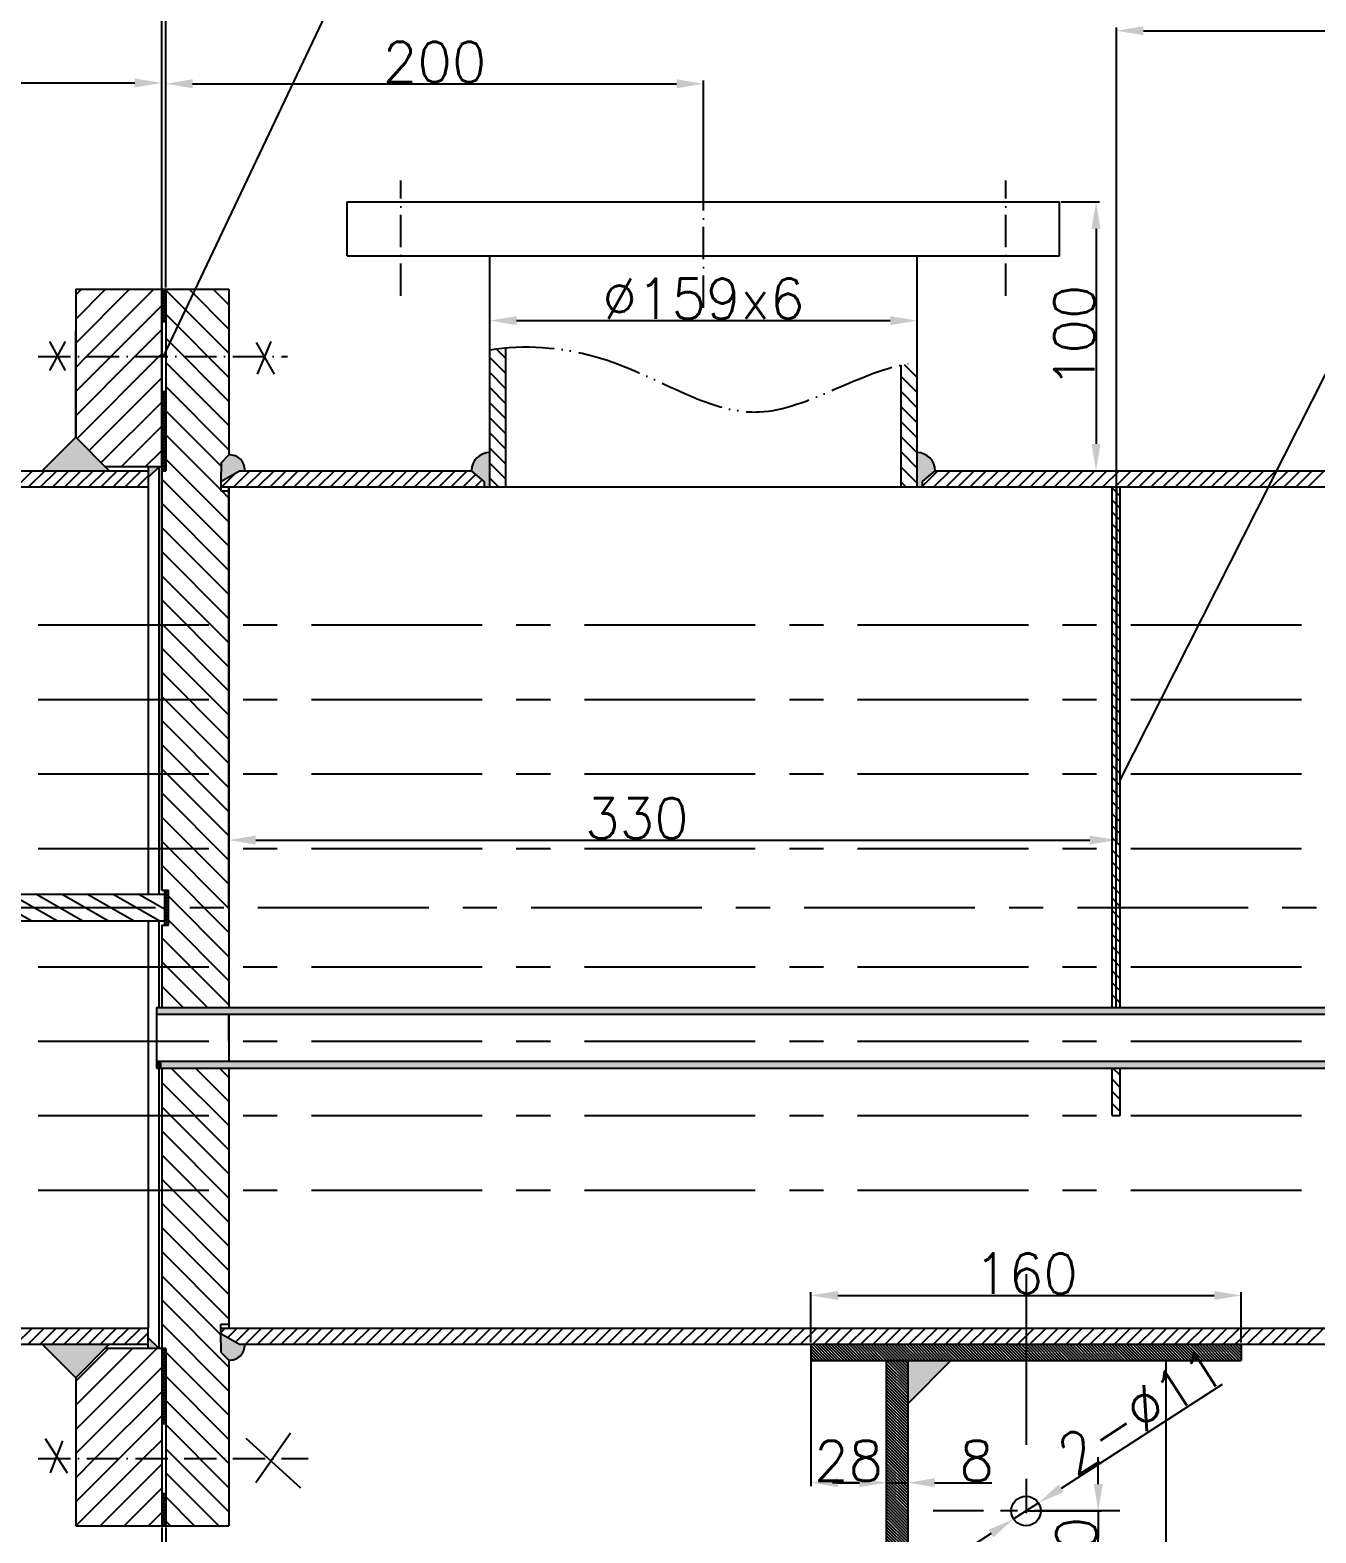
# Model space of a CAD drawing. Header units: millimetres. Extents: x 0 to 4205, y 0 to 2970.
# Drawn here: x 697 to 1176, y 1888 to 2447 of the extents above; entities that cross this region are included whole.
import ezdxf

# ---------------------------------------------------------------- set-up
doc = ezdxf.new("R2010")
doc.units = ezdxf.units.MM
for name, pattern in [('ACAD_ISO05W100', [33, 24, -3, 0, -3, 0, -3]), ('ACAD_ISO10W100', [18, 12, -3, 0, -3]), ('CENTER', [50.8, 31.75, -6.35, 6.35, -6.35]), ('CENTERX2', [101.6, 63.5, -12.7, 12.7, -12.7])]:
    doc.linetypes.add(name, pattern=pattern)
for name, color, linetype in [('中心线', 10, 'CENTER'), ('双点划线', 90, 'ACAD_ISO10W100'), ('文字', 130, 'Continuous'), ('点划线', 51, 'Continuous'), ('粗线', 160, 'Continuous'), ('细线', 7, 'Continuous')]:
    doc.layers.add(name, color=color, linetype=linetype)
doc.styles.get("Standard").update_dxf_attribs({"font": 'txt.shx'})
doc.dimstyles.new('ISO-25', dxfattribs={"dimtxt": 15, "dimasz": 10, "dimexe": 1.25, "dimexo": 0.625, "dimtad": 1, "dimdsep": 46, "dimtxsty": 'Standard', "dimcen": 10, "dimadec": 0, "dimazin": 0, "dimtfac": 1, "dimtmove": 0, "dimatfit": 3, "dimldrblk": 'NONE', "dimfxl": 0, "dimarcsym": 0})

# ---------------------------------------------------------------- blocks, each defined once
blk = doc.blocks.new('*D5')
at = {"layer": 'Defpoints', "color": 0}
for p in [(746.23, 2427.52), (584.23, 2361.24), (746.23, 2285.36)]:
    blk.add_point(p, dxfattribs=at)
at = {"layer": '细线', "color": 0, "lineweight": -2}
for p, q in [((584.23, 2361.86), (584.23, 2428.77)), ((594.23, 2427.52), (736.23, 2427.52)), ((746.23, 2285.99), (746.23, 2428.77))]:
    blk.add_line(p, q, dxfattribs=at)
at = {"layer": '细线', "color": 0}
for points in [[(594.23, 2429.18), (594.23, 2425.85), (584.23, 2427.52)], [(736.23, 2429.18), (736.23, 2425.85), (746.23, 2427.52)]]:
    blk.add_solid(points, dxfattribs=at)
at = {"layer": '细线', "color": 0, "insert": (665.23, 2435.64), "char_height": 15, "attachment_point": 5}
blk.add_mtext('162', dxfattribs=at)
blk = doc.blocks.new('_None')
blk = doc.blocks.new('*D6')
at = {"layer": 'Defpoints', "color": 0}
for p in [(947.73, 2427.21), (947.73, 2383.24), (747.73, 2350.74)]:
    blk.add_point(p, dxfattribs=at)
at = {"layer": '细线', "color": 0, "lineweight": -2}
for p, q in [((747.73, 2351.36), (747.73, 2428.46)), ((757.73, 2427.21), (937.73, 2427.21)), ((947.73, 2383.86), (947.73, 2428.46))]:
    blk.add_line(p, q, dxfattribs=at)
at = {"layer": '细线', "color": 0}
for points in [[(757.73, 2428.88), (757.73, 2425.54), (747.73, 2427.21)], [(937.73, 2428.88), (937.73, 2425.54), (947.73, 2427.21)]]:
    blk.add_solid(points, dxfattribs=at)
at = {"layer": '细线', "color": 0, "insert": (847.73, 2435.34), "char_height": 15, "attachment_point": 5}
blk.add_mtext('200', dxfattribs=at)
blk = doc.blocks.new('*D8')
at = {"layer": 'Defpoints', "color": 0}
for p in [(746.23, 1890.74), (584.23, 1858.24), (746.23, 1812.5)]:
    blk.add_point(p, dxfattribs=at)
at = {"layer": '细线', "color": 0, "lineweight": -2}
for p, q in [((746.23, 1890.11), (746.23, 1811.25)), ((584.23, 1857.61), (584.23, 1811.25)), ((594.23, 1812.5), (736.23, 1812.5))]:
    blk.add_line(p, q, dxfattribs=at)
at = {"layer": '细线', "color": 0}
for points in [[(594.23, 1814.17), (594.23, 1810.84), (584.23, 1812.5)], [(736.23, 1814.17), (736.23, 1810.84), (746.23, 1812.5)]]:
    blk.add_solid(points, dxfattribs=at)
at = {"layer": '细线', "color": 0, "insert": (665.23, 1820.63), "char_height": 15, "attachment_point": 5}
blk.add_mtext('162', dxfattribs=at)
blk = doc.blocks.new('*D20')
at = {"layer": 'Defpoints', "color": 0}
for p in [(2301.2, 2446.94), (1101.42, 2225.87), (2301.2, 2225.87)]:
    blk.add_point(p, dxfattribs=at)
at = {"layer": '细线', "color": 0, "lineweight": -2}
for p, q in [((1101.42, 2226.49), (1101.42, 2448.19)), ((1111.42, 2446.94), (2291.2, 2446.94)), ((2301.2, 2226.49), (2301.2, 2448.19))]:
    blk.add_line(p, q, dxfattribs=at)
at = {"layer": '细线', "color": 0}
for points in [[(1111.42, 2448.61), (1111.42, 2445.27), (1101.42, 2446.94)], [(2291.2, 2448.61), (2291.2, 2445.27), (2301.2, 2446.94)]]:
    blk.add_solid(points, dxfattribs=at)
at = {"layer": '细线', "color": 0, "insert": (1701.31, 2455.07), "char_height": 15, "attachment_point": 5}
blk.add_mtext('120x8', dxfattribs=at)
blk = doc.blocks.new('*D21')
at = {"layer": 'Defpoints', "color": 0}
for p in [(3064.48, 2800.18), (312.98, 2121.99), (3064.48, 2120.74)]:
    blk.add_point(p, dxfattribs=at)
at = {"layer": '细线', "color": 0, "lineweight": -2}
for p, q in [((312.98, 2122.61), (312.98, 2801.43)), ((3064.48, 2121.36), (3064.48, 2801.43)), ((322.98, 2800.18), (3054.48, 2800.18))]:
    blk.add_line(p, q, dxfattribs=at)
at = {"layer": '细线', "color": 0}
for points in [[(322.98, 2801.84), (322.98, 2798.51), (312.98, 2800.18)], [(3054.48, 2801.84), (3054.48, 2798.51), (3064.48, 2800.18)]]:
    blk.add_solid(points, dxfattribs=at)
at = {"layer": '细线', "color": 0, "insert": (1688.73, 2808.3), "char_height": 15, "attachment_point": 5}
blk.add_mtext('2512', dxfattribs=at)
blk = doc.blocks.new('*D22')
at = {"layer": 'Defpoints', "color": 0}
for p in [(746.23, 2707.67), (746.23, 2285.36), (312.98, 2122.61)]:
    blk.add_point(p, dxfattribs=at)
at = {"layer": '细线', "color": 0, "lineweight": -2}
for p, q in [((312.98, 2123.24), (312.98, 2708.92)), ((322.98, 2707.67), (736.23, 2707.67)), ((746.23, 2285.99), (746.23, 2708.92))]:
    blk.add_line(p, q, dxfattribs=at)
at = {"layer": '细线', "color": 0}
for points in [[(322.98, 2709.34), (322.98, 2706), (312.98, 2707.67)], [(736.23, 2709.34), (736.23, 2706), (746.23, 2707.67)]]:
    blk.add_solid(points, dxfattribs=at)
at = {"layer": '细线', "color": 0, "insert": (529.6, 2715.79), "char_height": 15, "attachment_point": 5}
blk.add_mtext('434', dxfattribs=at)
blk = doc.blocks.new('*D23')
at = {"layer": 'Defpoints', "color": 0}
for p in [(747.73, 2707.67), (747.73, 2351.36), (746.23, 2285.36)]:
    blk.add_point(p, dxfattribs=at)
at = {"layer": '细线', "color": 0, "lineweight": -2}
for p, q in [((736.23, 2707.67), (726.23, 2707.67)), ((746.23, 2285.99), (746.23, 2708.92)), ((746.23, 2707.67), (747.73, 2707.67)), ((747.73, 2351.99), (747.73, 2708.92)), ((757.73, 2707.67), (793.98, 2707.67))]:
    blk.add_line(p, q, dxfattribs=at)
at = {"layer": '细线', "color": 0}
for points in [[(736.23, 2709.34), (736.23, 2706), (746.23, 2707.67)], [(757.73, 2709.34), (757.73, 2706), (747.73, 2707.67)]]:
    blk.add_solid(points, dxfattribs=at)
at = {"layer": '细线', "color": 0, "insert": (780.85, 2715.79), "char_height": 15, "attachment_point": 5}
blk.add_mtext('1.5', dxfattribs=at)
blk = doc.blocks.new('*D24')
at = {"layer": 'Defpoints', "color": 0}
for p in [(2652.73, 2707.67), (747.73, 2351.36), (2652.73, 2283.24)]:
    blk.add_point(p, dxfattribs=at)
at = {"layer": '细线', "color": 0, "lineweight": -2}
for p, q in [((747.73, 2351.99), (747.73, 2708.92)), ((757.73, 2707.67), (2642.73, 2707.67)), ((2652.73, 2283.86), (2652.73, 2708.92))]:
    blk.add_line(p, q, dxfattribs=at)
at = {"layer": '细线', "color": 0}
for points in [[(757.73, 2709.34), (757.73, 2706), (747.73, 2707.67)], [(2642.73, 2709.34), (2642.73, 2706), (2652.73, 2707.67)]]:
    blk.add_solid(points, dxfattribs=at)
at = {"layer": '细线', "color": 0, "insert": (1700.23, 2715.79), "char_height": 15, "attachment_point": 5}
blk.add_mtext('1665', dxfattribs=at)
blk = doc.blocks.new('*D25')
at = {"layer": 'Defpoints', "color": 0}
for p in [(746.23, 2565.44), (746.23, 2285.99), (422.23, 2175.32)]:
    blk.add_point(p, dxfattribs=at)
at = {"layer": '细线', "color": 0, "lineweight": -2}
for p, q in [((422.23, 2175.95), (422.23, 2566.69)), ((746.23, 2286.61), (746.23, 2566.69)), ((432.23, 2565.44), (736.23, 2565.44))]:
    blk.add_line(p, q, dxfattribs=at)
at = {"layer": '细线', "color": 0}
for points in [[(432.23, 2567.1), (432.23, 2563.77), (422.23, 2565.44)], [(736.23, 2567.1), (736.23, 2563.77), (746.23, 2565.44)]]:
    blk.add_solid(points, dxfattribs=at)
at = {"layer": '细线', "color": 0, "insert": (584.23, 2573.56), "char_height": 15, "attachment_point": 5}
blk.add_mtext('324', dxfattribs=at)
blk = doc.blocks.new('*D27')
at = {"layer": 'Defpoints', "color": 0}
for p in [(1027.23, 2339.1), (868.23, 2277.24), (1027.23, 2277.24)]:
    blk.add_point(p, dxfattribs=at)
at = {"layer": '细线', "color": 0, "lineweight": -2}
for p, q in [((868.23, 2277.86), (868.23, 2340.35)), ((878.23, 2339.1), (1017.23, 2339.1)), ((1027.23, 2277.86), (1027.23, 2340.35))]:
    blk.add_line(p, q, dxfattribs=at)
at = {"layer": '细线', "color": 0}
for points in [[(878.23, 2340.76), (878.23, 2337.43), (868.23, 2339.1)], [(1017.23, 2340.76), (1017.23, 2337.43), (1027.23, 2339.1)]]:
    blk.add_solid(points, dxfattribs=at)
at = {"layer": '细线', "color": 0, "insert": (947.73, 2347.22), "char_height": 15, "attachment_point": 5}
blk.add_mtext('%%C159x6', dxfattribs=at)
blk = doc.blocks.new('*D45')
at = {"layer": 'Defpoints', "color": 0}
for p in [(747.73, 1890.74), (1067.73, 1714.44), (1067.73, 1684.71)]:
    blk.add_point(p, dxfattribs=at)
at = {"layer": '细线', "color": 0, "lineweight": -2}
for p, q in [((747.73, 1890.11), (747.73, 1683.46)), ((1067.73, 1713.81), (1067.73, 1683.46)), ((757.73, 1684.71), (1057.73, 1684.71))]:
    blk.add_line(p, q, dxfattribs=at)
at = {"layer": '细线', "color": 0}
for points in [[(757.73, 1686.38), (757.73, 1683.05), (747.73, 1684.71)], [(1057.73, 1686.38), (1057.73, 1683.05), (1067.73, 1684.71)]]:
    blk.add_solid(points, dxfattribs=at)
at = {"layer": '细线', "color": 0, "insert": (907.73, 1692.84), "char_height": 15, "attachment_point": 5}
blk.add_mtext('320', dxfattribs=at)
blk = doc.blocks.new('*D47')
at = {"layer": 'Defpoints', "color": 0}
for p in [(1147.72, 1976.42), (987.73, 1958.24), (1147.72, 1958.24)]:
    blk.add_point(p, dxfattribs=at)
at = {"layer": '细线', "color": 0, "lineweight": -2}
for p, q in [((987.73, 1958.86), (987.73, 1977.67)), ((997.73, 1976.42), (1137.72, 1976.42)), ((1147.72, 1958.86), (1147.72, 1977.67))]:
    blk.add_line(p, q, dxfattribs=at)
at = {"layer": '细线', "color": 0}
for points in [[(997.73, 1978.09), (997.73, 1974.75), (987.73, 1976.42)], [(1137.72, 1978.09), (1137.72, 1974.75), (1147.72, 1976.42)]]:
    blk.add_solid(points, dxfattribs=at)
at = {"layer": '细线', "color": 0, "insert": (1067.73, 1984.54), "char_height": 15, "attachment_point": 5}
blk.add_mtext('160', dxfattribs=at)
blk = doc.blocks.new('*D48')
at = {"layer": 'Defpoints', "color": 0}
for p in [(987.73, 1953.11), (1015.73, 1952.24), (1015.73, 1906.76)]:
    blk.add_point(p, dxfattribs=at)
at = {"layer": '细线', "color": 0, "lineweight": -2}
for p, q in [((987.73, 1952.48), (987.73, 1905.51)), ((1015.73, 1951.61), (1015.73, 1905.51)), ((997.73, 1906.76), (1005.73, 1906.76))]:
    blk.add_line(p, q, dxfattribs=at)
at = {"layer": '细线', "color": 0}
for points in [[(997.73, 1908.43), (997.73, 1905.1), (987.73, 1906.76)], [(1005.73, 1908.43), (1005.73, 1905.1), (1015.73, 1906.76)]]:
    blk.add_solid(points, dxfattribs=at)
at = {"layer": '细线', "color": 0, "insert": (1001.73, 1914.89), "char_height": 15, "attachment_point": 5}
blk.add_mtext('28', dxfattribs=at)
blk = doc.blocks.new('*D49')
at = {"layer": 'Defpoints', "color": 0}
for p in [(1015.73, 1952.24), (1023.73, 1952.24), (1023.73, 1906.76)]:
    blk.add_point(p, dxfattribs=at)
at = {"layer": '细线', "color": 0, "lineweight": -2}
for p, q in [((1015.73, 1951.61), (1015.73, 1905.51)), ((1023.73, 1951.61), (1023.73, 1905.51)), ((1005.73, 1906.76), (995.73, 1906.76)), ((1015.73, 1906.76), (1023.73, 1906.76)), ((1033.73, 1906.76), (1054.98, 1906.76))]:
    blk.add_line(p, q, dxfattribs=at)
at = {"layer": '细线', "color": 0}
for points in [[(1005.73, 1908.43), (1005.73, 1905.1), (1015.73, 1906.76)], [(1033.73, 1908.43), (1033.73, 1905.1), (1023.73, 1906.76)]]:
    blk.add_solid(points, dxfattribs=at)
at = {"layer": '细线', "color": 0, "insert": (1049.35, 1914.89), "char_height": 15, "attachment_point": 5}
blk.add_mtext('8', dxfattribs=at)
blk = doc.blocks.new('*D50')
at = {"layer": 'Defpoints', "color": 0}
for p in [(1072.35, 1899.22), (1063.1, 1893.26)]:
    blk.add_point(p, dxfattribs=at)
at = {"layer": '细线', "color": 0, "lineweight": -2}
for p, q in [((1140.65, 1943.23), (1080.76, 1904.63)), ((1063.1, 1893.26), (1072.35, 1899.22)), ((1054.7, 1887.84), (1046.29, 1882.43))]:
    blk.add_line(p, q, dxfattribs=at)
at = {"layer": '细线', "color": 0}
for points in [[(1079.85, 1906.04), (1081.66, 1903.23), (1072.35, 1899.22)], [(1053.79, 1889.24), (1055.6, 1886.44), (1063.1, 1893.26)]]:
    blk.add_solid(points, dxfattribs=at)
at = {"layer": '细线', "color": 0, "insert": (1110.5, 1933.47), "char_height": 15, "attachment_point": 5, "rotation": 32.7978}
blk.add_mtext('2-%%c11', dxfattribs=at)
blk = doc.blocks.new('*D53')
at = {"layer": 'Defpoints', "color": 0}
for p in [(1067.73, 1896.24), (1094.59, 1896.24), (1067.73, 1866.24)]:
    blk.add_point(p, dxfattribs=at)
at = {"layer": '细线', "color": 0, "lineweight": -2}
for p, q in [((1094.59, 1906.24), (1094.59, 1916.24)), ((1068.35, 1896.24), (1095.84, 1896.24)), ((1094.59, 1896.24), (1094.59, 1886.24)), ((1094.59, 1876.24), (1094.59, 1886.24)), ((1068.35, 1866.24), (1095.84, 1866.24))]:
    blk.add_line(p, q, dxfattribs=at)
at = {"layer": '细线', "color": 0}
for points in [[(1092.93, 1906.24), (1096.26, 1906.24), (1094.59, 1896.24)], [(1092.93, 1876.24), (1096.26, 1876.24), (1094.59, 1866.24)]]:
    blk.add_solid(points, dxfattribs=at)
at = {"layer": '细线', "color": 0, "insert": (1086.47, 1881.24), "char_height": 15, "attachment_point": 5, "rotation": 90}
blk.add_mtext('30', dxfattribs=at)
blk = doc.blocks.new('*D74')
at = {"layer": 'Defpoints', "color": 0}
for p in [(771.23, 2277.24), (1101.42, 2277.24), (1101.42, 2145.85)]:
    blk.add_point(p, dxfattribs=at)
at = {"layer": '细线', "color": 0, "lineweight": -2}
for p, q in [((771.23, 2276.61), (771.23, 2144.6)), ((1101.42, 2276.61), (1101.42, 2144.6)), ((781.23, 2145.85), (1091.42, 2145.85))]:
    blk.add_line(p, q, dxfattribs=at)
at = {"layer": '细线', "color": 0}
for points in [[(781.23, 2147.52), (781.23, 2144.19), (771.23, 2145.85)], [(1091.42, 2147.52), (1091.42, 2144.19), (1101.42, 2145.85)]]:
    blk.add_solid(points, dxfattribs=at)
at = {"layer": '细线', "color": 0, "insert": (922.99, 2153.98), "char_height": 15, "attachment_point": 5}
blk.add_mtext('330', dxfattribs=at)
blk = doc.blocks.new('*D78')
at = {"layer": 'Defpoints', "color": 0}
for p in [(1080.23, 2383.24), (1034.98, 2283.24), (1093.77, 2283.24)]:
    blk.add_point(p, dxfattribs=at)
at = {"layer": '细线', "color": 0, "lineweight": -2}
for p, q in [((1080.85, 2383.24), (1095.02, 2383.24)), ((1093.77, 2373.24), (1093.77, 2293.24)), ((1035.61, 2283.24), (1095.02, 2283.24))]:
    blk.add_line(p, q, dxfattribs=at)
at = {"layer": '细线', "color": 0}
for points in [[(1092.1, 2373.24), (1095.44, 2373.24), (1093.77, 2383.24)], [(1092.1, 2293.24), (1095.44, 2293.24), (1093.77, 2283.24)]]:
    blk.add_solid(points, dxfattribs=at)
at = {"layer": '细线', "color": 0, "insert": (1085.64, 2333.24), "char_height": 15, "attachment_point": 5, "rotation": 90}
blk.add_mtext('100', dxfattribs=at)

msp = doc.modelspace()

# ---------------------------------------------------------------- hatches: boundary and pattern name
at = {"layer": '文字'}
h = msp.add_hatch(dxfattribs=at)
h.set_pattern_fill('ANSI31', color=256, scale=2, angle=90, style=0)
h.paths.add_polyline_path([(771.229, 2350.738), (747.729, 2350.738), (747.729, 2325.738), (771.229, 2325.738)])
h.paths.add_polyline_path([(771.229, 2325.738), (747.729, 2325.738), (747.729, 2283.238), (746.229, 2283.238), (746.229, 2225.868), (771.229, 2225.868), (771.229, 2275.738), (768.229, 2275.738), (768.229, 2279.238), (768.311, 2286.238), (771.229, 2289.107)])
h.paths.add_polyline_path([(771.229, 2225.868), (746.229, 2225.868), (746.229, 2198.158), (771.229, 2198.158)])
h.paths.add_polyline_path([(771.229, 2198.158), (746.229, 2198.158), (746.229, 2170.448), (771.229, 2170.448)])
h.paths.add_polyline_path([(771.229, 2170.448), (746.229, 2170.448), (746.229, 2142.738), (771.229, 2142.738)])
h.paths.add_polyline_path([(771.229, 2142.738), (746.229, 2142.738), (746.229, 2127.238), (748.729, 2127.238), (748.729, 2120.738), (771.229, 2120.738)])
h.paths.add_polyline_path([(771.229, 2120.738), (748.729, 2120.738), (748.729, 2114.238), (746.229, 2114.238), (746.229, 2098.738), (771.229, 2098.738)])
h.paths.add_polyline_path([(771.229, 2098.738), (746.229, 2098.738), (746.229, 2083.528), (771.229, 2083.528)])
h.paths.add_polyline_path([(771.229, 2061.028), (746.229, 2061.028), (746.229, 2043.318), (771.229, 2043.318)])
h.paths.add_polyline_path([(771.229, 2043.318), (746.229, 2043.318), (746.229, 2015.608), (771.229, 2015.608)])
h.paths.add_polyline_path([(771.229, 2015.608), (746.229, 2015.608), (746.229, 1956.738), (747.729, 1956.738), (747.729, 1915.738), (771.229, 1915.738), (771.229, 1952.37), (768.311, 1955.239), (768.229, 1962.238), (768.229, 1965.738), (771.229, 1965.738)])
h.paths.add_polyline_path([(771.229, 1915.738), (747.729, 1915.738), (747.729, 1890.738), (771.229, 1890.738)])
h = msp.add_hatch(dxfattribs=at)
h.set_pattern_fill('ANSI37', color=256, scale=0.25, style=0)
h.paths.add_polyline_path([(747.729, 2350.738), (746.229, 2350.738), (746.229, 2338.738), (747.729, 2338.738)])
h.paths.add_polyline_path([(747.729, 2312.738), (746.229, 2312.738), (746.229, 2285.363), (746.229, 2283.238), (747.729, 2283.238)])
h.paths.add_polyline_path([(748.729, 2120.738), (747.229, 2120.738), (747.229, 2114.238), (748.729, 2114.238)])
h.paths.add_polyline_path([(748.729, 2127.238), (747.229, 2127.238), (747.229, 2120.738), (748.729, 2120.738)])
h.paths.add_polyline_path([(747.729, 1956.738), (746.229, 1956.738), (746.229, 1943.238), (746.229, 1928.738), (747.729, 1928.738)])
h.paths.add_polyline_path([(747.729, 1902.738), (746.229, 1902.738), (746.229, 1890.738), (747.729, 1890.738)])
h = msp.add_hatch(dxfattribs=at)
h.set_pattern_fill('ANSI31', color=256, scale=1.25, angle=90, style=0)
edge = h.paths.add_edge_path()
edge.add_spline(control_points=[(874.229, 2328.994), (872.208, 2328.826), (870.205, 2328.589), (868.229, 2328.28)], knot_values=[44.3663414, 44.3663414, 44.3663414, 44.3663414, 49.8330645, 49.8330645, 49.8330645, 49.8330645], degree=3, periodic=0)
edge.add_line((868.229, 2328.28), (868.229, 2277.238))
edge.add_line((868.229, 2277.238), (874.229, 2277.238))
edge.add_line((874.229, 2277.238), (874.229, 2328.994))
edge = h.paths.add_edge_path()
edge.add_spline(control_points=[(1027.229, 2323.575), (1026.738, 2323.521), (1024.732, 2323.274), (1022.734, 2322.906), (1021.229, 2322.57)], knot_values=[199.6482405, 199.6482405, 199.6482405, 199.6482405, 201.1300491, 205.7103257, 205.7103257, 205.7103257, 205.7103257], degree=3, periodic=0)
edge.add_line((1021.229, 2322.57), (1021.229, 2277.238))
edge.add_line((1021.229, 2277.238), (1027.229, 2277.238))
edge.add_line((1027.229, 2277.238), (1027.229, 2323.575))
edge = h.paths.add_edge_path()
edge.add_spline(control_points=[(2381.229, 2328.722), (2379.221, 2328.181), (2377.22, 2327.598), (2375.229, 2326.981)], knot_values=[29.5046191, 29.5046191, 29.5046191, 29.5046191, 35.6347687, 35.6347687, 35.6347687, 35.6347687], degree=3, periodic=0)
edge.add_line((2375.229, 2326.981), (2375.229, 2277.238))
edge.add_line((2375.229, 2277.238), (2381.229, 2277.238))
edge.add_line((2381.229, 2277.238), (2381.229, 2328.722))
edge = h.paths.add_edge_path()
edge.add_spline(control_points=[(2534.229, 2313.035), (2532.243, 2312.186), (2530.241, 2311.43), (2528.229, 2310.781)], knot_values=[185.9664384, 185.9664384, 185.9664384, 185.9664384, 192.4654352, 192.4654352, 192.4654352, 192.4654352], degree=3, periodic=0)
edge.add_line((2528.229, 2310.781), (2528.229, 2277.238))
edge.add_line((2528.229, 2277.238), (2534.229, 2277.238))
edge.add_line((2534.229, 2277.238), (2534.229, 2313.035))
h = msp.add_hatch(dxfattribs=at)
h.set_pattern_fill('ANSI31', color=256, style=0)
h.paths.add_polyline_path([(741.229, 2283.238), (644.966, 2283.238), (640.229, 2279.238), (640.229, 2277.238), (741.229, 2277.238)])
h.paths.add_polyline_path([(741.229, 1964.238), (638.229, 1964.238), (640.229, 1962.238), (644.966, 1958.238), (741.229, 1958.238)])
h = msp.add_hatch(dxfattribs=at)
h.set_pattern_fill('ANSI31', color=256, scale=1.5, angle=105, style=0)
edge = h.paths.add_edge_path()
edge.add_line((397.229, 2120.738), (397.229, 2125.738))
edge.add_line((397.229, 2125.738), (319.019, 2125.738))
edge.add_ellipse((397.229, 2120.738), major_axis=(0, 156.5), ratio=0.5, start_angle=88.16915, end_angle=90)
edge.add_line((318.979, 2120.738), (397.229, 2120.738))
h.paths.add_polyline_path([(423.229, 2125.738), (397.229, 2125.738), (397.229, 2120.738), (747.229, 2120.738), (747.229, 2125.738)])
h.paths.add_polyline_path([(747.229, 2115.738), (747.229, 2120.738), (397.229, 2120.738), (397.229, 2115.738)])
edge = h.paths.add_edge_path()
edge.add_ellipse((397.229, 2120.738), major_axis=(0, 156.5), ratio=0.5, start_angle=90, end_angle=91.83085)
edge.add_line((319.019, 2115.738), (397.229, 2115.738))
edge.add_line((397.229, 2115.738), (397.229, 2120.738))
edge.add_line((397.229, 2120.738), (318.979, 2120.738))
h = msp.add_hatch(color=6, dxfattribs=at)
h.paths.add_polyline_path([(1099.729, 2083.528), (771.229, 2083.528), (771.229, 2081.028), (1099.729, 2081.028)])
h.paths.add_polyline_path([(771.229, 2083.528), (744.229, 2083.528), (744.229, 2081.028), (771.229, 2081.028)])
h.paths.add_polyline_path([(771.229, 2063.528), (746.229, 2063.528), (746.229, 2061.028), (771.229, 2061.028)])
h.paths.add_polyline_path([(1099.729, 2063.528), (771.229, 2063.528), (771.229, 2061.028), (1099.729, 2061.028)])
h.paths.add_polyline_path([(1249.729, 2083.528), (1102.729, 2083.528), (1102.729, 2081.028), (1249.729, 2081.028)])
h.paths.add_polyline_path([(1249.729, 2063.528), (1102.729, 2063.528), (1102.729, 2061.028), (1249.729, 2061.028)])
h.paths.add_polyline_path([(1102.729, 2083.528), (1099.729, 2083.528), (1099.729, 2081.028), (1102.729, 2081.028)])
h.paths.add_polyline_path([(1102.729, 2063.528), (1099.729, 2063.528), (1099.729, 2061.028), (1102.729, 2061.028)])
h.paths.add_polyline_path([(1399.729, 2083.528), (1252.729, 2083.528), (1252.729, 2081.028), (1399.729, 2081.028)])
h.paths.add_polyline_path([(1399.729, 2063.528), (1252.729, 2063.528), (1252.729, 2061.028), (1399.729, 2061.028)])
h.paths.add_polyline_path([(1549.729, 2083.528), (1402.729, 2083.528), (1402.729, 2081.028), (1549.729, 2081.028)])
h.paths.add_polyline_path([(1402.729, 2083.528), (1399.729, 2083.528), (1399.729, 2081.028), (1402.729, 2081.028)])
h = msp.add_hatch(dxfattribs=at)
h.set_pattern_fill('ANSI31', color=256, scale=0.25, angle=90, style=0)
h.paths.add_polyline_path([(1067.727, 1958.238), (987.729, 1958.238), (987.729, 1952.238), (1067.727, 1952.238)])
h.paths.add_polyline_path([(1147.724, 1958.238), (1067.727, 1958.238), (1067.727, 1952.238), (1147.724, 1952.238)])
h.paths.add_polyline_path([(1127.727, 1766.238), (1067.727, 1766.238), (1067.727, 1758.238), (1127.727, 1758.238)])
h.paths.add_polyline_path([(1067.727, 1766.238), (1007.727, 1766.238), (1007.727, 1758.238), (1067.727, 1758.238)])
h.paths.add_polyline_path([(1023.729, 1952.238), (1015.729, 1952.238), (1015.729, 1766.238), (1023.729, 1766.238)])
h = msp.add_hatch(color=1, dxfattribs=at)
h.paths.add_polyline_path([(1039.729, 1952.238), (1023.729, 1952.238), (1023.729, 1936.131)])
h.paths.add_polyline_path([(1023.729, 1782.468), (1023.729, 1766.238), (1039.729, 1766.238)])
h.paths.add_polyline_path([(1015.729, 1774.279), (1007.727, 1766.238), (1015.729, 1766.238)])
at = {"layer": '粗线'}
h = msp.add_hatch(color=1, dxfattribs=at)
h.paths.add_polyline_path([(714.229, 2295.738), (701.813, 2283.238), (726.729, 2283.238)])
h.paths.add_polyline_path([(745.229, 2284.738), (741.229, 2284.738), (741.229, 2280.792)])
h.paths.add_polyline_path([(726.729, 1958.238), (701.813, 1958.238), (714.229, 1945.738)])
h.paths.add_polyline_path([(741.229, 1960.693), (741.229, 1956.738), (745.229, 1956.738)])
at = {"layer": '细线'}
h = msp.add_hatch(color=1, dxfattribs=at)
h.paths.add_polyline_path([(771.229, 2289.107), (768.311, 2286.238), (768.229, 2279.238), (775.183, 2283.238), (777.08, 2283.238, 0.4575403)])
h.paths.add_polyline_path([(777.08, 1958.238), (775.183, 1958.238), (768.229, 1962.238), (768.311, 1955.239), (771.229, 1952.37, 0.4575403)])
h.paths.add_polyline_path([(2634.229, 2286.238), (2631.229, 2289.218, 0.4142136), (2625.249, 2283.238), (2627.283, 2283.238), (2634.229, 2279.238)])
h.paths.add_polyline_path([(2634.229, 1955.238), (2634.229, 1962.238), (2627.247, 1958.218), (2627.267, 1958.238), (2625.249, 1958.238, 0.4142136), (2631.229, 1952.258)])
h.paths.add_polyline_path([(2688.229, 2295.738), (2675.729, 2283.238), (2700.7, 2283.238)])
h.paths.add_polyline_path([(2659.229, 2284.738), (2655.229, 2284.738), (2659.229, 2280.797)])
h.paths.add_polyline_path([(2659.229, 1960.68), (2655.229, 1956.738), (2659.229, 1956.738)])
h.paths.add_polyline_path([(2700.7, 1958.238), (2675.729, 1958.238), (2688.229, 1945.738)])
h = msp.add_hatch(color=1, dxfattribs=at)
h.paths.add_polyline_path([(868.229, 2289.989, 0.4142136), (861.478, 2283.238), (866.229, 2279.189), (866.229, 2277.238), (868.229, 2277.238)])
h.paths.add_polyline_path([(1027.229, 2289.989), (1027.229, 2277.238), (1029.228, 2277.238), (1029.228, 2279.189), (1033.979, 2283.238, 0.4142136)])
msp.add_hatch(color=6, dxfattribs=at).paths.add_polyline_path([(746.229, 2063.528), (746.229, 2061.028), (744.229, 2061.028), (744.229, 2063.528)])

# ---------------------------------------------------------------- linework, layer by layer
at = {"layer": '中心线', "linetype": 'CENTERX2'}
for p, q in [((700.291, 2225.868), (1636.31, 2225.868)), ((700.291, 2198.158), (1636.31, 2198.158)), ((700.291, 2170.448), (1636.31, 2170.448)), ((700.291, 2142.738), (1636.31, 2142.738)), ((700.291, 2098.738), (1636.31, 2098.738)), ((700.291, 2071.028), (1636.31, 2071.028)), ((700.291, 2043.318), (1636.31, 2043.318)), ((700.291, 2015.608), (1636.31, 2015.608))]:
    msp.add_line(p, q, dxfattribs=at)
at = {"layer": '中心线', "color": 2, "linetype": 'CENTERX2'}
msp.add_line((274.029, 2120.738), (1636.31, 2120.738), dxfattribs=at)
at = {"layer": '双点划线', "linetype": 'ACAD_ISO05W100'}
msp.add_open_spline([(868.229, 2328.28), (880.963, 2330.269), (920.204, 2327.535), (966.22, 2290.197), (1006.378, 2321.017), (1026.738, 2323.521), (1027.229, 2323.575)], degree=3, knots=[44.3663414, 44.3663414, 44.3663414, 44.3663414, 79.5949868, 144.1707557, 204.228517, 205.7103257, 205.7103257, 205.7103257, 205.7103257], dxfattribs=at)
at = {"layer": '文字'}
for p, q in [((714.229, 2348.635), (716.332, 2350.738)), ((714.229, 2339.655), (725.312, 2350.738)), ((714.229, 2330.675), (734.292, 2350.738)), ((718.272, 2325.738), (743.272, 2350.738)), ((727.253, 2325.738), (746.229, 2344.714)), ((736.233, 2325.738), (746.229, 2335.734)), ((745.213, 2325.738), (746.229, 2326.754)), ((714.229, 2321.695), (718.272, 2325.738)), ((714.229, 2312.714), (727.253, 2325.738)), ((714.229, 2303.734), (736.233, 2325.738)), ((714.721, 2295.246), (745.213, 2325.738)), ((719.211, 2290.756), (746.229, 2317.774)), ((723.701, 2286.266), (746.229, 2308.793)), ((731.154, 2284.738), (746.229, 2299.813)), ((740.134, 2284.738), (746.229, 2290.833)), ((768.555, 2277.238), (773.705, 2282.388)), ((773.045, 2277.238), (779.045, 2283.238)), ((777.536, 2277.238), (783.536, 2283.238)), ((782.026, 2277.238), (788.026, 2283.238)), ((786.516, 2277.238), (792.516, 2283.238)), ((791.006, 2277.238), (797.006, 2283.238)), ((795.496, 2277.238), (801.496, 2283.238)), ((799.986, 2277.238), (805.986, 2283.238)), ((804.476, 2277.238), (810.476, 2283.238)), ((808.966, 2277.238), (814.966, 2283.238)), ((813.457, 2277.238), (819.457, 2283.238)), ((817.947, 2277.238), (823.947, 2283.238)), ((822.437, 2277.238), (828.437, 2283.238)), ((826.927, 2277.238), (832.927, 2283.238)), ((831.417, 2277.238), (837.417, 2283.238)), ((835.907, 2277.238), (841.907, 2283.238)), ((840.397, 2277.238), (846.397, 2283.238)), ((844.887, 2277.238), (850.887, 2283.238)), ((849.378, 2277.238), (855.378, 2283.238)), ((853.868, 2277.238), (859.868, 2283.238)), ((858.358, 2277.238), (863.033, 2281.913)), ((1029.228, 2277.484), (1034.983, 2283.238)), ((1033.473, 2277.238), (1039.473, 2283.238)), ((1037.963, 2277.238), (1043.963, 2283.238)), ((1042.453, 2277.238), (1048.453, 2283.238)), ((1046.943, 2277.238), (1052.943, 2283.238)), ((1051.433, 2277.238), (1057.433, 2283.238)), ((1055.923, 2277.238), (1061.923, 2283.238)), ((1060.414, 2277.238), (1066.414, 2283.238)), ((1064.904, 2277.238), (1070.904, 2283.238)), ((1069.394, 2277.238), (1075.394, 2283.238)), ((1073.884, 2277.238), (1079.884, 2283.238)), ((1078.374, 2277.238), (1084.374, 2283.238)), ((1082.864, 2277.238), (1088.864, 2283.238)), ((1087.354, 2277.238), (1093.354, 2283.238)), ((1091.844, 2277.238), (1097.844, 2283.238)), ((1096.335, 2277.238), (1102.335, 2283.238)), ((1100.825, 2277.238), (1106.825, 2283.238)), ((1105.315, 2277.238), (1111.315, 2283.238)), ((1109.805, 2277.238), (1115.805, 2283.238)), ((1114.295, 2277.238), (1120.295, 2283.238)), ((1118.785, 2277.238), (1124.785, 2283.238)), ((1123.275, 2277.238), (1129.275, 2283.238)), ((1127.766, 2277.238), (1133.766, 2283.238)), ((1132.256, 2277.238), (1138.256, 2283.238)), ((1136.746, 2277.238), (1142.746, 2283.238)), ((1141.236, 2277.238), (1147.236, 2283.238)), ((1145.726, 2277.238), (1151.726, 2283.238)), ((1150.216, 2277.238), (1156.216, 2283.238)), ((1154.706, 2277.238), (1160.706, 2283.238)), ((1159.196, 2277.238), (1165.196, 2283.238)), ((1163.687, 2277.238), (1169.687, 2283.238)), ((1168.177, 2277.238), (1174.177, 2283.238)), ((1172.667, 2277.238), (1178.667, 2283.238)), ((862.848, 2277.238), (865.457, 2279.847)), ((1102.729, 2273.848), (1099.729, 2276.848)), ((1102.729, 2269.357), (1099.729, 2272.357)), ((1102.729, 2264.867), (1099.729, 2267.867)), ((1102.729, 2260.377), (1099.729, 2263.377)), ((1102.729, 2255.887), (1099.729, 2258.887)), ((1102.729, 2251.397), (1099.729, 2254.397)), ((1102.729, 2246.907), (1099.729, 2249.907)), ((1102.729, 2242.417), (1099.729, 2245.417)), ((1102.729, 2237.927), (1099.729, 2240.927)), ((1102.729, 2233.436), (1099.729, 2236.436)), ((1102.729, 2228.946), (1099.729, 2231.946)), ((1102.729, 2224.456), (1099.729, 2227.456)), ((1102.729, 2219.966), (1099.729, 2222.966)), ((1102.729, 2215.476), (1099.729, 2218.476)), ((1102.729, 2210.986), (1099.729, 2213.986)), ((1102.729, 2206.496), (1099.729, 2209.496)), ((1102.729, 2202.006), (1099.729, 2205.006)), ((1102.729, 2197.515), (1099.729, 2200.515)), ((1102.729, 2193.025), (1099.729, 2196.025)), ((1102.729, 2188.535), (1099.729, 2191.535)), ((1102.729, 2184.045), (1099.729, 2187.045)), ((1102.729, 2179.555), (1099.729, 2182.555)), ((1102.729, 2175.065), (1099.729, 2178.065)), ((1102.729, 2170.575), (1099.729, 2173.575)), ((1102.729, 2166.085), (1099.729, 2169.085)), ((1102.729, 2161.594), (1099.729, 2164.594)), ((1102.729, 2157.104), (1099.729, 2160.104)), ((1102.729, 2152.614), (1099.729, 2155.614)), ((1102.729, 2148.124), (1099.729, 2151.124)), ((1102.729, 2143.634), (1099.729, 2146.634)), ((1102.729, 2139.144), (1099.729, 2142.144)), ((1102.729, 2134.654), (1099.729, 2137.654)), ((1102.729, 2130.164), (1099.729, 2133.164)), ((1102.729, 2125.673), (1099.729, 2128.673)), ((1102.729, 2121.183), (1099.729, 2124.183)), ((1102.729, 2116.693), (1099.729, 2119.693)), ((1102.729, 2112.203), (1099.729, 2115.203)), ((1102.729, 2107.713), (1099.729, 2110.713)), ((1102.729, 2103.223), (1099.729, 2106.223)), ((1102.729, 2098.733), (1099.729, 2101.733)), ((1102.729, 2094.242), (1099.729, 2097.242)), ((1102.729, 2089.752), (1099.729, 2092.752)), ((1102.729, 2085.262), (1099.729, 2088.262)), ((744.229, 2081.028), (1636.31, 2081.028)), ((1099.973, 2083.528), (1099.729, 2083.772)), ((1102.729, 2080.772), (1102.473, 2081.028)), ((1102.729, 2058.321), (1100.022, 2061.028)), ((1102.729, 2053.831), (1099.729, 2056.831)), ((1102.729, 2049.341), (1099.729, 2052.341)), ((1102.729, 2044.851), (1099.729, 2047.851)), ((1099.771, 2043.318), (1099.729, 2043.361)), ((768.229, 1962.603), (769.864, 1964.238)), ((770.848, 1960.732), (774.354, 1964.238)), ((773.698, 1959.092), (778.844, 1964.238)), ((777.335, 1958.238), (783.335, 1964.238)), ((781.825, 1958.238), (787.825, 1964.238)), ((786.315, 1958.238), (792.315, 1964.238)), ((790.805, 1958.238), (796.805, 1964.238)), ((795.295, 1958.238), (801.295, 1964.238)), ((799.785, 1958.238), (805.785, 1964.238)), ((804.275, 1958.238), (810.275, 1964.238)), ((808.766, 1958.238), (814.766, 1964.238)), ((813.256, 1958.238), (819.256, 1964.238)), ((817.746, 1958.238), (823.746, 1964.238)), ((822.236, 1958.238), (828.236, 1964.238)), ((826.726, 1958.238), (832.726, 1964.238)), ((831.216, 1958.238), (837.216, 1964.238)), ((835.706, 1958.238), (841.706, 1964.238)), ((840.196, 1958.238), (846.196, 1964.238)), ((844.687, 1958.238), (850.687, 1964.238)), ((849.177, 1958.238), (855.177, 1964.238)), ((853.667, 1958.238), (859.667, 1964.238)), ((858.157, 1958.238), (864.157, 1964.238)), ((862.647, 1958.238), (868.647, 1964.238)), ((867.137, 1958.238), (873.137, 1964.238)), ((871.627, 1958.238), (877.627, 1964.238)), ((876.117, 1958.238), (882.117, 1964.238)), ((880.608, 1958.238), (886.608, 1964.238)), ((885.098, 1958.238), (891.098, 1964.238)), ((889.588, 1958.238), (895.588, 1964.238)), ((894.078, 1958.238), (900.078, 1964.238)), ((898.568, 1958.238), (904.568, 1964.238)), ((903.058, 1958.238), (909.058, 1964.238)), ((907.548, 1958.238), (913.548, 1964.238)), ((912.038, 1958.238), (918.038, 1964.238)), ((916.529, 1958.238), (922.529, 1964.238)), ((921.019, 1958.238), (927.019, 1964.238)), ((925.509, 1958.238), (931.509, 1964.238)), ((929.999, 1958.238), (935.999, 1964.238)), ((934.489, 1958.238), (940.489, 1964.238)), ((938.979, 1958.238), (944.979, 1964.238)), ((943.469, 1958.238), (949.469, 1964.238)), ((947.959, 1958.238), (953.959, 1964.238)), ((952.45, 1958.238), (958.45, 1964.238)), ((956.94, 1958.238), (962.94, 1964.238)), ((961.43, 1958.238), (967.43, 1964.238)), ((965.92, 1958.238), (971.92, 1964.238)), ((970.41, 1958.238), (976.41, 1964.238)), ((974.9, 1958.238), (980.9, 1964.238)), ((979.39, 1958.238), (985.39, 1964.238)), ((983.881, 1958.238), (989.881, 1964.238)), ((988.371, 1958.238), (994.371, 1964.238)), ((992.861, 1958.238), (998.861, 1964.238)), ((997.351, 1958.238), (1003.351, 1964.238)), ((1001.841, 1958.238), (1007.841, 1964.238)), ((1006.331, 1958.238), (1012.331, 1964.238)), ((1010.821, 1958.238), (1016.821, 1964.238)), ((1015.311, 1958.238), (1021.311, 1964.238)), ((1019.802, 1958.238), (1025.802, 1964.238)), ((1024.292, 1958.238), (1030.292, 1964.238)), ((1028.782, 1958.238), (1034.782, 1964.238)), ((1033.272, 1958.238), (1039.272, 1964.238)), ((1037.762, 1958.238), (1043.762, 1964.238)), ((1042.252, 1958.238), (1048.252, 1964.238)), ((1046.742, 1958.238), (1052.742, 1964.238)), ((1051.232, 1958.238), (1057.232, 1964.238)), ((1055.723, 1958.238), (1061.723, 1964.238)), ((1060.213, 1958.238), (1066.213, 1964.238)), ((1064.703, 1958.238), (1070.703, 1964.238)), ((1069.193, 1958.238), (1075.193, 1964.238)), ((1073.683, 1958.238), (1079.683, 1964.238)), ((1078.173, 1958.238), (1084.173, 1964.238)), ((1082.663, 1958.238), (1088.663, 1964.238)), ((1087.153, 1958.238), (1093.153, 1964.238)), ((1091.644, 1958.238), (1097.644, 1964.238)), ((1096.134, 1958.238), (1102.134, 1964.238)), ((1100.624, 1958.238), (1106.624, 1964.238)), ((1105.114, 1958.238), (1111.114, 1964.238)), ((1109.604, 1958.238), (1115.604, 1964.238)), ((1114.094, 1958.238), (1120.094, 1964.238)), ((1118.584, 1958.238), (1124.584, 1964.238)), ((1123.074, 1958.238), (1129.074, 1964.238)), ((1127.565, 1958.238), (1133.565, 1964.238)), ((1132.055, 1958.238), (1138.055, 1964.238)), ((1136.545, 1958.238), (1142.545, 1964.238)), ((1141.035, 1958.238), (1146.229, 1963.432)), ((1146.229, 1963.432), (1147.035, 1964.238)), ((1146.229, 1958.942), (1151.525, 1964.238)), ((1150.015, 1958.238), (1156.015, 1964.238)), ((1154.505, 1958.238), (1160.505, 1964.238)), ((1158.995, 1958.238), (1164.995, 1964.238)), ((1163.486, 1958.238), (1169.486, 1964.238)), ((1167.976, 1958.238), (1173.976, 1964.238)), ((1172.466, 1958.238), (1178.466, 1964.238)), ((1145.525, 1958.238), (1146.229, 1958.942)), ((714.229, 1944.524), (726.443, 1956.738)), ((714.229, 1935.544), (735.423, 1956.738)), ((714.229, 1926.563), (744.404, 1956.738)), ((714.229, 1917.583), (746.229, 1949.583)), ((721.364, 1915.738), (746.229, 1940.603)), ((730.344, 1915.738), (746.229, 1931.622)), ((739.325, 1915.738), (746.229, 1922.642)), ((714.229, 1908.603), (721.364, 1915.738)), ((714.229, 1899.622), (730.344, 1915.738)), ((714.325, 1890.738), (739.325, 1915.738)), ((723.305, 1890.738), (746.229, 1913.662)), ((732.285, 1890.738), (746.229, 1904.682)), ((741.266, 1890.738), (746.229, 1895.701))]:
    msp.add_line(p, q, dxfattribs=at)
at = {"layer": '点划线', "linetype": 'ACAD_ISO10W100'}
for p, q in [((947.729, 2343.908), (947.729, 2411.19)), ((835.229, 2348.338), (835.229, 2391.19)), ((1060.229, 2348.338), (1060.229, 2391.19)), ((700.291, 2325.738), (792.973, 2325.738)), ((700.291, 1915.738), (800.76, 1915.738))]:
    msp.add_line(p, q, dxfattribs=at)
at = {"layer": '点划线', "linetype": 'CENTERX2'}
msp.add_line((1067.727, 1984.362), (1067.727, 1714.439), dxfattribs=at)
at = {"layer": '点划线', "linetype": 'CENTER'}
msp.add_line((1102.676, 1896.238), (1033.184, 1896.238), dxfattribs=at)
at = {"layer": '粗线'}
for p, q in [((815.229, 2383.238), (1080.229, 2383.238)), ((815.229, 2363.238), (815.229, 2383.238)), ((1080.229, 2363.238), (1080.229, 2383.238)), ((815.229, 2363.238), (1080.229, 2363.238)), ((868.229, 2277.238), (868.229, 2363.238)), ((1027.229, 2277.238), (1027.229, 2363.238)), ((714.229, 2350.738), (714.229, 2295.738)), ((714.229, 2350.738), (746.229, 2350.738)), ((746.229, 2350.738), (746.229, 2127.238)), ((746.229, 2350.738), (771.229, 2350.738)), ((747.729, 2350.738), (747.729, 2283.238)), ((771.229, 2350.738), (771.229, 2289.107)), ((771.229, 2350.738), (771.229, 2289.107)), ((746.229, 2338.738), (747.729, 2338.738)), ((714.229, 2295.738), (714.229, 2335.238)), ((874.229, 2277.238), (874.229, 2328.994)), ((1021.229, 2277.238), (1021.229, 2322.57)), ((746.229, 2312.738), (747.729, 2312.738)), ((714.229, 2295.738), (701.813, 2283.238)), ((726.729, 2283.238), (714.229, 2295.738)), ((768.311, 2286.238), (771.229, 2289.107)), ((644.966, 2283.238), (741.229, 2283.238)), ((711.205, 2283.238), (714.229, 2283.238)), ((746.229, 2284.738), (725.229, 2284.738)), ((745.229, 2284.738), (741.229, 2280.792)), ((741.229, 2284.738), (741.229, 2277.238)), ((745.229, 2125.738), (745.229, 2284.738)), ((746.229, 2127.238), (746.229, 2284.738)), ((746.229, 2283.238), (747.729, 2283.238)), ((768.311, 2286.238), (768.229, 2279.238)), ((768.229, 2279.238), (775.183, 2283.238)), ((775.183, 2283.238), (861.478, 2283.238)), ((866.229, 2279.189), (861.478, 2283.238)), ((1029.228, 2279.189), (1033.979, 2283.238)), ((1033.979, 2283.238), (1427.252, 2283.238)), ((423.229, 2277.238), (741.229, 2277.238)), ((741.229, 2277.238), (741.229, 2125.738)), ((768.229, 2279.238), (768.229, 2275.738)), ((768.229, 2277.238), (1418.106, 2277.238)), ((768.229, 2275.738), (771.229, 2275.738)), ((771.229, 2120.738), (771.229, 2277.238)), ((771.229, 2277.238), (771.229, 2083.528)), ((771.229, 2277.238), (771.229, 2083.528)), ((866.229, 2279.189), (866.229, 2277.238)), ((1029.228, 2277.189), (1029.228, 2279.189)), ((1099.729, 2083.528), (1099.729, 2277.238)), ((1102.729, 2083.528), (1102.729, 2277.238)), ((397.229, 2125.738), (746.229, 2125.738)), ((423.229, 2125.738), (747.229, 2125.738)), ((746.229, 2127.238), (748.729, 2127.238)), ((747.229, 2127.238), (747.229, 2114.238)), ((748.729, 2114.238), (748.729, 2127.238)), ((319.019, 2115.738), (747.229, 2115.738)), ((741.229, 2115.738), (741.229, 1964.238)), ((745.229, 2083.528), (745.229, 2115.738)), ((746.229, 2114.238), (748.729, 2114.238)), ((746.229, 2114.238), (746.229, 2083.528)), ((744.229, 2083.528), (1636.31, 2083.528)), ((744.229, 2083.528), (744.229, 2061.028)), ((771.229, 2071.028), (771.229, 2081.028)), ((771.229, 2081.028), (771.229, 2063.528)), ((771.229, 2081.028), (771.229, 2063.528)), ((744.229, 2063.528), (1636.31, 2063.528)), ((744.229, 2061.028), (1636.31, 2061.028)), ((745.229, 1956.738), (745.229, 2061.028)), ((746.229, 2061.028), (746.229, 1890.738)), ((771.229, 2061.028), (771.229, 1964.238)), ((771.229, 2061.028), (771.229, 1964.238)), ((1099.729, 2043.318), (1099.729, 2061.028)), ((1102.729, 2043.318), (1102.729, 2061.028)), ((1099.729, 2043.318), (1102.729, 2043.318)), ((423.229, 1964.238), (741.229, 1964.238)), ((423.229, 1964.238), (741.229, 1964.238)), ((741.229, 1956.738), (741.229, 1964.238)), ((746.229, 1963.238), (746.229, 1943.238)), ((768.229, 1965.738), (771.229, 1965.738)), ((768.229, 1965.738), (771.229, 1965.738)), ((768.229, 1962.238), (768.229, 1965.738)), ((768.229, 1964.238), (1418.107, 1964.238)), ((644.966, 1958.238), (741.229, 1958.238)), ((714.229, 1945.738), (701.813, 1958.238)), ((726.729, 1958.238), (714.229, 1945.738)), ((745.229, 1956.738), (741.229, 1960.693)), ((768.229, 1962.238), (775.183, 1958.238)), ((768.311, 1955.239), (768.229, 1962.238)), ((775.183, 1958.238), (1427.252, 1958.238)), ((987.729, 1958.238), (987.729, 1952.238)), ((1147.724, 1958.238), (1147.724, 1952.238)), ((747.729, 1956.738), (725.229, 1956.738)), ((747.729, 1956.738), (747.729, 1890.738)), ((768.311, 1955.239), (771.229, 1952.37)), ((771.229, 1952.37), (771.229, 1890.738)), ((987.729, 1952.238), (1147.724, 1952.238)), ((1015.729, 1952.238), (1015.729, 1766.238)), ((1023.729, 1952.238), (1023.729, 1766.238)), ((1039.729, 1952.238), (1023.729, 1936.131)), ((1119.724, 1952.238), (1119.724, 1766.238)), ((714.229, 1945.738), (714.229, 1890.738)), ((746.229, 1928.738), (747.729, 1928.738)), ((746.229, 1902.738), (747.729, 1902.738)), ((714.229, 1890.738), (746.229, 1890.738)), ((746.229, 1890.738), (771.229, 1890.738))]:
    msp.add_line(p, q, dxfattribs=at)
at = {"layer": '粗线', "linetype": 'CENTERX2'}
msp.add_line((771.229, 2120.738), (771.229, 2277.238), dxfattribs=at)
at = {"layer": '粗线'}
msp.add_circle((1067.727, 1896.238), 5.5, dxfattribs=at)
for centre, radius, start, end in [((771.619, 2283.645), 5.476, 355.7458, 94.08981), ((868.229, 2283.238), 6.751, 90, 180), ((1027.229, 2283.238), 6.751, 0, 90), ((771.619, 1957.832), 5.476, 265.91019, 4.2542)]:
    msp.add_arc(centre, radius, start, end, dxfattribs=at)
at = {"layer": '细线'}
for p, q in [((746.893, 2325.738), (897.044, 2642.193)), ((746.229, 2285.363), (746.229, 2470.462)), ((710.361, 2331.389), (704.485, 2320.55)), ((704.485, 2331.389), (710.361, 2320.55)), ((781.334, 2330.938), (788.115, 2319.195)), ((786.758, 2331.389), (781.786, 2319.195)), ((1101.234, 2083.65), (1101.42, 2225.868)), ((1101.282, 2121.363), (1101.282, 2147.884)), ((794.192, 1925.18), (781.217, 1906.661)), ((702.881, 1923.188), (711.115, 1910.39)), ((709.285, 1922.274), (704.711, 1910.39)), ((777.51, 1923.328), (797.899, 1904.809))]:
    msp.add_line(p, q, dxfattribs=at)
msp.add_lwpolyline([(1102.729, 2168.12), (1342.193, 2641.42), (1392.193, 2641.42)], dxfattribs=at)

# ---------------------------------------------------------------- dimensions: what is measured, and where the dimension line sits
for base, p1, p2, text, picture, middle in [((3064.479, 2800.176), (312.979, 2121.988), (3064.479, 2120.738), '2512', '*D21', (1688.729, 2808.301)), ((746.229, 2707.668), (312.979, 2122.613), (746.229, 2285.363), '434', '*D22', (529.604, 2715.793)), ((2652.729, 2707.668), (747.729, 2351.363), (2652.729, 2283.238), '1665', '*D24', (1700.229, 2715.793)), ((2301.2, 2446.941), (1101.42, 2225.868), (2301.2, 2225.868), '120x8', '*D20', (1701.31, 2455.066))]:
    dim = msp.add_linear_dim(base=base, p1=p1, p2=p2, text=text, dimstyle='ISO-25', dxfattribs=at)
    dim.commit()
    dim.dimension.update_dxf_attribs({"geometry": picture, "text_midpoint": middle})
for base, p1, p2, picture, middle in [((747.729, 2707.668), (746.229, 2285.363), (747.729, 2351.363), '*D23', (780.854, 2715.793)), ((746.229, 2565.437), (422.229, 2175.324), (746.229, 2285.988), '*D25', (584.229, 2573.562)), ((746.229, 2427.516), (584.229, 2361.238), (746.229, 2285.363), '*D5', (665.229, 2435.641)), ((1147.7241, 1976.4196), (987.7289, 1958.2383), (1147.7241, 1958.2383), '*D47', (1067.7265, 1984.5446)), ((1015.729, 1906.764), (987.729, 1953.106), (1015.729, 1952.238), '*D48', (1001.729, 1914.889)), ((1023.729, 1906.764), (1015.729, 1952.238), (1023.729, 1952.238), '*D49', (1049.354, 1914.889)), ((746.229, 1812.505), (584.229, 1858.238), (746.229, 1890.738), '*D8', (665.229, 1820.63)), ((1067.727, 1684.712), (747.729, 1890.738), (1067.727, 1714.439), '*D45', (907.728, 1692.837))]:
    dim = msp.add_linear_dim(base=base, p1=p1, p2=p2, dimstyle='ISO-25', dxfattribs=at)
    dim.commit()
    dim.dimension.update_dxf_attribs({"geometry": picture, "text_midpoint": middle})
dim = msp.add_linear_dim(base=(947.729, 2427.211), p1=(747.729, 2350.738), p2=(947.729, 2383.238), dimstyle='ISO-25', dxfattribs=at)
dim.commit()
dim.dimension.update_dxf_attribs({"geometry": '*D6', "text_midpoint": (847.729, 2427.211), "dimtype": 160})
for base, p1, p2, picture, middle in [((1093.769, 2283.238), (1080.229, 2383.238), (1034.983, 2283.238), '*D78', (1085.644, 2333.238)), ((1094.594, 1896.238), (1067.727, 1866.238), (1067.727, 1896.238), '*D53', (1086.469, 1881.238))]:
    dim = msp.add_linear_dim(base=base, p1=p1, p2=p2, angle=90, dimstyle='ISO-25', dxfattribs=at)
    dim.commit()
    dim.dimension.update_dxf_attribs({"geometry": picture, "text_midpoint": middle})
for base, p1, p2, text, picture, middle in [((1027.229, 2339.098), (868.229, 2277.238), (1027.229, 2277.238), '%%C159x6', '*D27', (947.729, 2339.098)), ((1101.42, 2145.853), (771.229, 2277.238), (1101.42, 2277.238), '330', '*D74', (922.994, 2145.853))]:
    dim = msp.add_linear_dim(base=base, p1=p1, p2=p2, text=text, dimstyle='ISO-25', dxfattribs=at)
    dim.commit()
    dim.dimension.update_dxf_attribs({"geometry": picture, "text_midpoint": middle, "dimtype": 160})
dim = msp.add_diameter_dim_2p(p1=(1063.103, 1893.259), p2=(1072.35, 1899.218), text='2-%%c11', dimstyle='ISO-25', dxfattribs=at)
dim.commit()
dim.dimension.update_dxf_attribs({"geometry": '*D50', "text_midpoint": (1110.503, 1933.47)})

doc.saveas('drawing.dxf')
